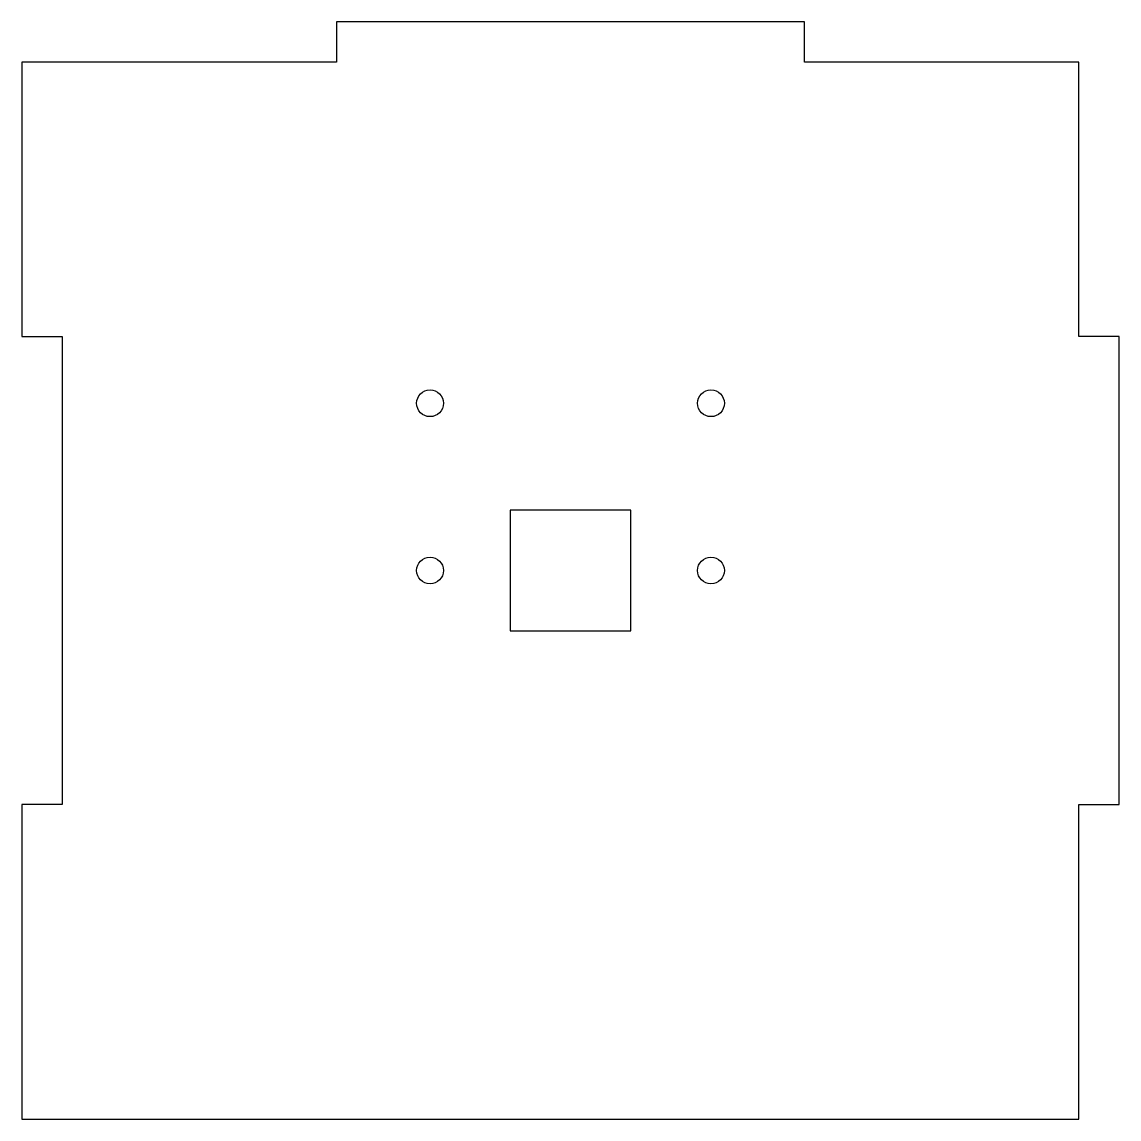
# Model space of a CAD drawing. Header units: millimetres. Extents: x -41 to 41, y -39.5 to 42.5.
import ezdxf

# ---------------------------------------------------------------- set-up
doc = ezdxf.new("R2010")
doc.units = ezdxf.units.MM

msp = doc.modelspace()

# ---------------------------------------------------------------- linework, layer by layer
at = {"color": 7, "linetype": 'Continuous', "lineweight": 25}
for p, q in [((-17.5, 42.5), (-17.5, 39.5)), ((17.5, 42.5), (-17.5, 42.5)), ((17.5, 39.5), (17.5, 42.5)), ((-41, 39.5), (-41, 19)), ((-17.5, 39.5), (-41, 39.5)), ((38, 39.5), (17.5, 39.5)), ((38, 19), (38, 39.5)), ((-41, 19), (-38, 19)), ((-38, 19), (-38, -16)), ((41, 19), (38, 19)), ((41, -16), (41, 19)), ((-4.5, 6), (-4.5, -3)), ((4.5, 6), (-4.5, 6)), ((4.5, -3), (4.5, 6)), ((-4.5, -3), (4.5, -3)), ((-41, -16), (-41, -39.5)), ((-38, -16), (-41, -16)), ((38, -39.5), (38, -16)), ((38, -16), (41, -16)), ((-41, -39.5), (38, -39.5))]:
    msp.add_line(p, q, dxfattribs=at)
for centre in [(-10.5, 14), (10.5, 14), (-10.5, 1.5), (10.5, 1.5)]:
    msp.add_circle(centre, 1, dxfattribs=at)

doc.saveas('drawing.dxf')
